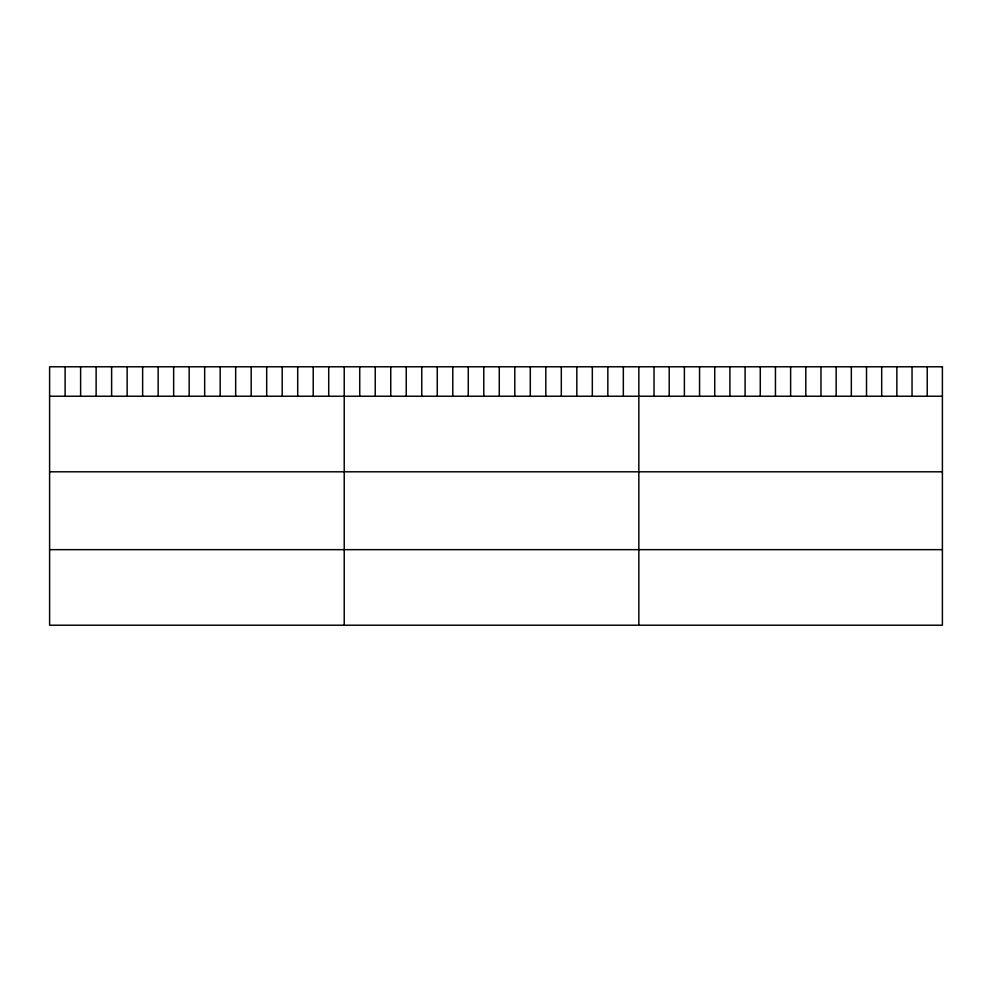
<?xml version="1.0" encoding="UTF-8"?>
<svg xmlns="http://www.w3.org/2000/svg" width="992" height="992" viewBox="0 0 992 992"><rect width="100%" height="100%" fill="white"/><g stroke="black" fill="none" stroke-linecap="round" stroke-linejoin="round"><path stroke-width="1.49" d="M49.6 396.242L942.4 396.242M49.6 471.808L942.4 471.808M49.6 549.655L942.4 549.655M927.222 366.78L927.222 396.242M912.045 366.78L912.045 396.242M896.867 366.78L896.867 396.242M881.69 366.78L881.69 396.242M866.512 366.78L866.512 396.242M851.334 366.78L851.334 396.242M836.157 366.78L836.157 396.242M820.979 366.78L820.979 396.242M805.802 366.78L805.802 396.242M790.624 366.78L790.624 396.242M775.446 366.78L775.446 396.242M760.269 366.78L760.269 396.242M745.091 366.78L745.091 396.242M729.914 366.78L729.914 396.242M714.736 366.78L714.736 396.242M699.558 366.78L699.558 396.242M684.381 366.78L684.381 396.242M669.203 366.78L669.203 396.242M654.026 366.78L654.026 396.242M638.848 366.78L638.848 625.22M623.336 366.78L623.336 396.242M607.836 366.78L607.836 396.242M592.323 366.78L592.323 396.242M576.823 366.78L576.823 396.242M561.311 366.78L561.311 396.242M545.811 366.78L545.811 396.242M530.298 366.78L530.298 396.242M514.798 366.78L514.798 396.242M499.286 366.78L499.286 396.242M483.786 366.78L483.786 396.242M468.274 366.78L468.274 396.242M452.774 366.78L452.774 396.242M437.261 366.78L437.261 396.242M421.761 366.78L421.761 396.242M406.249 366.78L406.249 396.242M390.749 366.78L390.749 396.242M375.236 366.78L375.236 396.242M359.736 366.78L359.736 396.242M344.224 366.78L344.224 625.22M328.712 366.78L328.712 396.242M313.212 366.78L313.212 396.242M297.699 366.78L297.699 396.242M282.199 366.78L282.199 396.242M266.687 366.78L266.687 396.242M251.187 366.78L251.187 396.242M235.674 366.78L235.674 396.242M220.174 366.78L220.174 396.242M204.662 366.78L204.662 396.242M189.162 366.78L189.162 396.242M173.65 366.78L173.65 396.242M158.15 366.78L158.15 396.242M142.637 366.78L142.637 396.242M127.137 366.78L127.137 396.242M111.625 366.78L111.625 396.242M96.125 366.78L96.125 396.242M80.612 366.78L80.612 396.242M65.112 366.78L65.112 396.242M942.4 366.78L49.6 366.78L49.6 625.22L942.4 625.22L942.4 366.78"/></g></svg>
